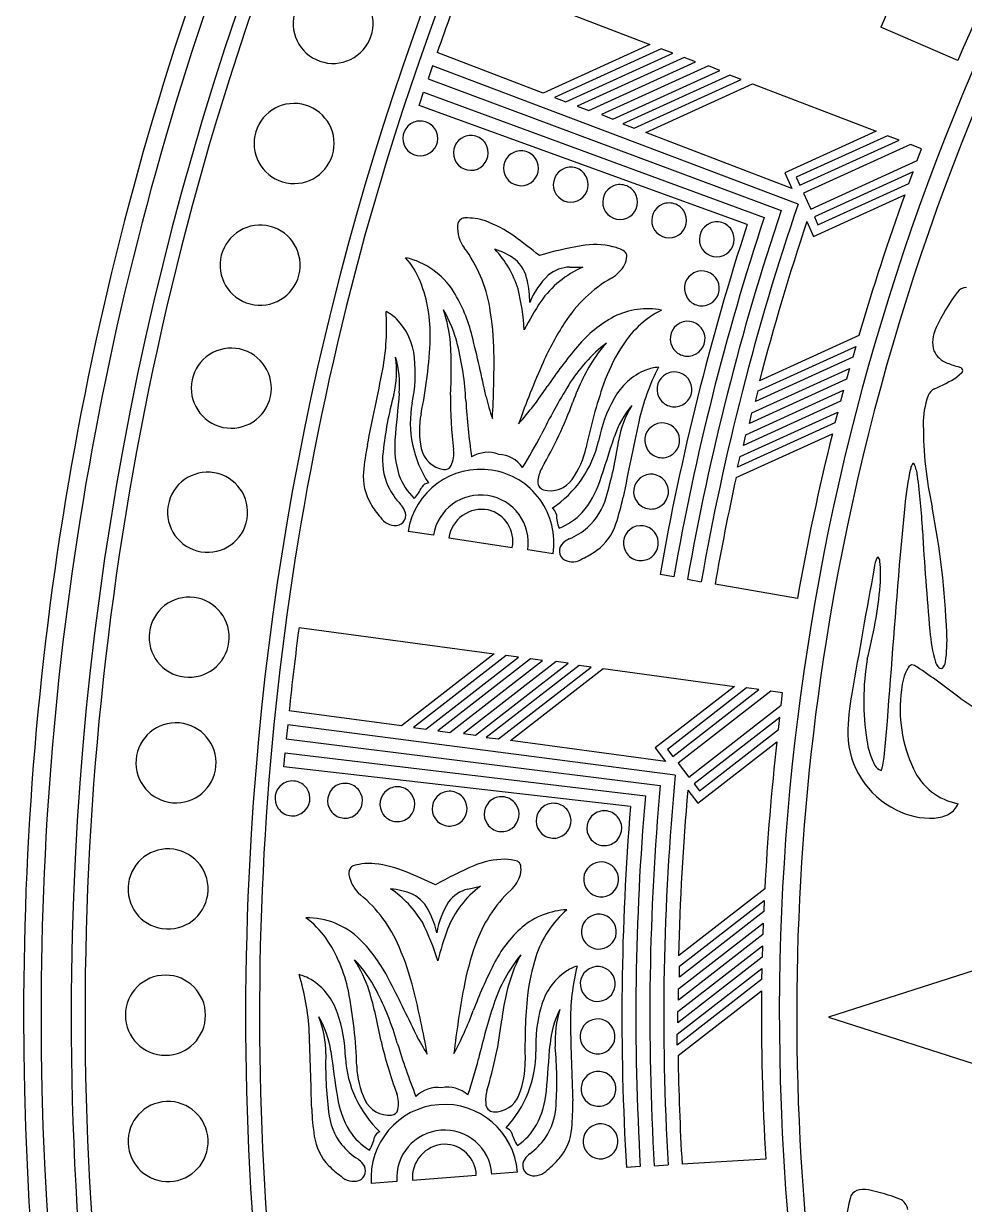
# Model space of a CAD drawing. Header units: metres. Extents: x 0.3 to 22.9, y 0.3 to 22.9.
# Drawn here: x 0.274 to 3.645, y 10.912 to 15.144 of the extents above; entities that cross this region are included whole.
import ezdxf

# ---------------------------------------------------------------- set-up
doc = ezdxf.new("R2010")
doc.units = ezdxf.units.M

msp = doc.modelspace()

# ---------------------------------------------------------------- linework, layer by layer
for p, q in [((1.859523, 15.322222), (2.518226, 15.069252)), ((3.621533, 15.011895), (3.345934, 15.130406)), ((2.518226, 15.069252), (2.135459, 14.894867)), ((2.135459, 14.894867), (1.756326, 15.04047)), ((2.559128, 15.053544), (2.176361, 14.879159)), ((2.217263, 14.86345), (2.600029, 15.037836)), ((2.600029, 15.037836), (2.559128, 15.053544)), ((1.739697, 14.992956), (1.723384, 14.945329)), ((3.049479, 14.497194), (1.739697, 14.992956)), ((2.640931, 15.022128), (2.258165, 14.847742)), ((2.299067, 14.832034), (2.681833, 15.00642)), ((2.728011, 14.991931), (2.345244, 14.817546)), ((2.681833, 15.00642), (2.640931, 15.022128)), ((2.768912, 14.976223), (2.728011, 14.991931)), ((1.723384, 14.945329), (2.988705, 14.473375)), ((2.386146, 14.801838), (2.768912, 14.976223)), ((2.804539, 14.959295), (2.421773, 14.78491)), ((2.462674, 14.769202), (2.845441, 14.943587)), ((2.845441, 14.943587), (2.804539, 14.959295)), ((1.691448, 14.849842), (1.7073, 14.897624)), ((1.7073, 14.897624), (2.927944, 14.449042)), ((2.503576, 14.753494), (2.886343, 14.927879)), ((2.886343, 14.927879), (3.329439, 14.757711)), ((2.176361, 14.879159), (2.217263, 14.86345)), ((2.867215, 14.424191), (1.691448, 14.849842)), ((2.258165, 14.847742), (2.299067, 14.832034)), ((2.345244, 14.817546), (2.386146, 14.801838)), ((2.421773, 14.78491), (2.462674, 14.769202)), ((3.027028, 14.552466), (2.503576, 14.753494)), ((3.329439, 14.757711), (3.001573, 14.608338)), ((3.37034, 14.742003), (3.04297, 14.592856)), ((3.055926, 14.564416), (3.411242, 14.726295)), ((3.411242, 14.726295), (3.37034, 14.742003)), ((3.452144, 14.710587), (3.068883, 14.535976)), ((3.491791, 14.695361), (3.452144, 14.710587)), ((3.476392, 14.652949), (3.491791, 14.695361)), ((3.094797, 14.479097), (3.476392, 14.652949)), ((3.001573, 14.608338), (3.027028, 14.552466)), ((3.461735, 14.611928), (3.107754, 14.450657)), ((3.446511, 14.57065), (3.461735, 14.611928)), ((3.04297, 14.592856), (3.055926, 14.564416)), ((3.120711, 14.422218), (3.446511, 14.57065)), ((3.068883, 14.535976), (3.094797, 14.479097)), ((3.105228, 14.380821), (3.431571, 14.529501)), ((3.080932, 14.434149), (3.105228, 14.380821)), ((3.107754, 14.450657), (3.120711, 14.422218)), ((2.231895, 14.270945), (2.278267, 14.270703)), ((3.267439, 14.026428), (2.911072, 13.86407)), ((2.906185, 13.827501), (3.255946, 13.986849)), ((3.255946, 13.986849), (3.245589, 13.947788)), ((3.245589, 13.947788), (2.897084, 13.789012)), ((2.883894, 13.74866), (3.233655, 13.908009)), ((3.233655, 13.908009), (3.223298, 13.868948)), ((3.63465, 13.890574), (3.618058, 13.876811)), ((3.223298, 13.868948), (2.874794, 13.710171)), ((2.862512, 13.670234), (3.212273, 13.829582)), ((2.897084, 13.789012), (2.906185, 13.827501)), ((3.212273, 13.829582), (3.201917, 13.790521)), ((3.201917, 13.790521), (2.853412, 13.631745)), ((3.181423, 13.712499), (2.832918, 13.553723)), ((2.842018, 13.592211), (3.191779, 13.75156)), ((2.874794, 13.710171), (2.883894, 13.74866)), ((3.191779, 13.75156), (3.181423, 13.712499)), ((2.827296, 13.516819), (3.172154, 13.673933)), ((2.853412, 13.631745), (2.862512, 13.670234)), ((2.832918, 13.553723), (2.842018, 13.592211)), ((3.431915, 13.415384), (3.414919, 13.23961)), ((1.743154, 13.30991), (1.652139, 13.324048)), ((1.798545, 13.301305), (2.02512, 13.266108)), ((2.171551, 13.243361), (2.080535, 13.2575)), ((3.336717, 13.231208), (3.333284, 13.230523)), ((2.604061, 13.160933), (2.554811, 13.169559)), ((2.653318, 13.152305), (2.70255, 13.143682)), ((3.047277, 13.0833), (2.751776, 13.135059)), ((1.261195, 12.978915), (1.960482, 12.884671)), ((1.960482, 12.884671), (1.628249, 12.626714)), ((2.003904, 12.878819), (1.671671, 12.620862)), ((1.715093, 12.61501), (2.047326, 12.872967)), ((2.090747, 12.867115), (1.758515, 12.609158)), ((2.047326, 12.872967), (2.003904, 12.878819)), ((2.134169, 12.861263), (2.090747, 12.867115)), ((1.801937, 12.603306), (2.134169, 12.861263)), ((2.182443, 12.857814), (1.85021, 12.599857)), ((1.893632, 12.594005), (2.225865, 12.851962)), ((2.264435, 12.843707), (1.932202, 12.58575)), ((1.975624, 12.579898), (2.307857, 12.837855)), ((2.019046, 12.574046), (2.351279, 12.832003)), ((2.225865, 12.851962), (2.182443, 12.857814)), ((2.307857, 12.837855), (2.264435, 12.843707)), ((2.351279, 12.832003), (2.821674, 12.768607)), ((2.821674, 12.768607), (2.537094, 12.547649)), ((2.865096, 12.762754), (2.580946, 12.54213)), ((2.600112, 12.517445), (2.908518, 12.756902)), ((2.95194, 12.75105), (2.619278, 12.49276)), ((2.908518, 12.756902), (2.865096, 12.762754)), ((2.99403, 12.745378), (2.95194, 12.75105)), ((2.988827, 12.700558), (2.99403, 12.745378)), ((2.657611, 12.44339), (2.988827, 12.700558)), ((1.628249, 12.626714), (1.225756, 12.680959)), ((2.984024, 12.657263), (2.676777, 12.418705)), ((2.978731, 12.613586), (2.984024, 12.657263)), ((1.220533, 12.63089), (1.215643, 12.580785)), ((2.60934, 12.450548), (1.220533, 12.63089)), ((1.671671, 12.620862), (1.715093, 12.61501)), ((2.695943, 12.39402), (2.978731, 12.613586)), ((3.368433, 12.643443), (3.356217, 12.514545)), ((1.215643, 12.580785), (2.555698, 12.413356)), ((1.758515, 12.609158), (1.801937, 12.603306)), ((1.85021, 12.599857), (1.893632, 12.594005)), ((1.932202, 12.58575), (1.975624, 12.579898)), ((2.574748, 12.499153), (2.019046, 12.574046)), ((2.690424, 12.350169), (2.973683, 12.570101)), ((1.206589, 12.480507), (1.210995, 12.530657)), ((1.210995, 12.530657), (2.502186, 12.375667)), ((2.537094, 12.547649), (2.574748, 12.499153)), ((2.580946, 12.54213), (2.600112, 12.517445)), ((2.619278, 12.49276), (2.657611, 12.44339)), ((3.356217, 12.514545), (3.351023, 12.478843)), ((2.448825, 12.337481), (1.206589, 12.480507)), ((2.676777, 12.418705), (2.695943, 12.39402)), ((2.654485, 12.396457), (2.690424, 12.350169)), ((5.578527, 12.359393), (3.158601, 11.582759)), ((1.865971, 12.04185), (1.91115, 12.052309)), ((2.929991, 12.042737), (2.620673, 11.802572)), ((2.624351, 11.765861), (2.927936, 12.001575)), ((2.927936, 12.001575), (2.926866, 11.961178)), ((2.926866, 11.961178), (2.624372, 11.726311)), ((2.620843, 11.684005), (2.924428, 11.919719)), ((2.924428, 11.919719), (2.923358, 11.879322)), ((2.923358, 11.879322), (2.620864, 11.644455)), ((2.618124, 11.602761), (2.921709, 11.838475)), ((2.921709, 11.838475), (2.920639, 11.798078)), ((2.920639, 11.798078), (2.618145, 11.563211)), ((2.624372, 11.726311), (2.624351, 11.765861)), ((2.616175, 11.522116), (2.91976, 11.75783)), ((2.91976, 11.75783), (2.918691, 11.717433)), ((2.918691, 11.717433), (2.616196, 11.482566)), ((2.620864, 11.644455), (2.620843, 11.684005)), ((2.619237, 11.44536), (2.918566, 11.677769)), ((2.618145, 11.563211), (2.618124, 11.602761)), ((3.158601, 11.582759), (5.578527, 10.806125)), ((2.616196, 11.482566), (2.616175, 11.522116)), ((2.484092, 11.047586), (2.43418, 11.044622)), ((2.534011, 11.05055), (2.583905, 11.053513)), ((2.933264, 11.074259), (2.633792, 11.056475)), ((1.667917, 10.99841), (1.896502, 11.016413)), ((2.044231, 11.028049), (1.952408, 11.020817)), ((1.612035, 10.994008), (1.520212, 10.986776))]:
    msp.add_line(p, q)
for centre, radius, start, end in [((11.584976, 11.584672), 11.094445, 132.257006, 162.86372), ((11.560112, 11.601175), 11.114976, 134.901471, 179.266651), ((11.582652, 11.586927), 10.466234, 131.99607, 164.490897), ((11.553282, 11.603312), 10.482922, 138.409899, 177.758611), ((11.567242, 11.597508), 8.522498, 134.886964, 170.998001), ((11.566704, 11.596673), 8.584593, 145.323381, -177.80653), ((11.568598, 11.601993), 11.294205, 159.284813, -179.938891), ((11.568598, 11.601993), 11.231705, 159.217727, -179.938563), ((11.619056, 11.570141), 8.706667, 152.741765, 156.715249), ((11.620494, 11.569301), 9.008319, 154.239149, 156.714507), ((11.65183, 11.575834), 10.484498, 159.063907, 160.703714), ((1.383349, 15.144611), 0.14351, -19.2, 70.8), ((1.383349, 15.144611), 0.14351, 160.8, -109.2), ((1.383349, 15.144611), 0.14351, -109.2, -19.2), ((11.647126, 11.588533), 11.15272, 162.976748, -172.287268), ((1.2435, 14.714036), 0.14351, 73.2, 163.2), ((1.2435, 14.714036), 0.14351, -16.8, 73.2), ((1.695699, 14.732132), 0.062504, 112.186321, -157.813679), ((1.695699, 14.732132), 0.062504, 22.186321, 112.186321), ((1.2435, 14.714036), 0.14351, 163.2, -106.8), ((1.695699, 14.732132), 0.062504, -67.813679, 22.186321), ((1.876792, 14.680507), 0.062504, 112.186321, -157.813679), ((1.876792, 14.680507), 0.062504, 22.186321, 112.186321), ((1.695699, 14.732132), 0.062504, -157.813679, -67.813679), ((1.876792, 14.680507), 0.062504, -67.813679, 22.186321), ((2.056506, 14.625321), 0.062504, 22.186321, 112.186321), ((1.2435, 14.714036), 0.14351, -106.8, -16.8), ((1.876792, 14.680507), 0.062504, -157.813679, -67.813679), ((2.056506, 14.625321), 0.062504, 112.186321, -157.813679), ((2.056506, 14.625321), 0.062504, -67.813679, 22.186321), ((2.056506, 14.625321), 0.062504, -157.813679, -67.813679), ((2.234846, 14.56659), 0.062504, 112.186321, -157.813679), ((2.234846, 14.56659), 0.062504, 22.186321, 112.186321), ((2.234846, 14.56659), 0.062504, -67.813679, 22.186321), ((2.411816, 14.504324), 0.062504, 112.186321, -157.813679), ((2.411816, 14.504324), 0.062504, 22.186321, 112.186321), ((2.234846, 14.56659), 0.062504, -157.813679, -67.813679), ((2.411816, 14.504324), 0.062504, -67.813679, 22.186321), ((11.622949, 11.578675), 8.706667, 160.189174, 163.672009), ((2.411816, 14.504324), 0.062504, -157.813679, -67.813679), ((2.58742, 14.438531), 0.062504, 112.186321, -157.813679), ((2.58742, 14.438531), 0.062504, 22.186321, 112.186321), ((11.635573, 11.57504), 9.119686, 161.469417, 170.040519), ((11.626925, 11.577429), 9.060773, 161.201413, 170.045805), ((1.85878, 14.418891), 0.029558, 125.118857, 177.019718), ((1.855972, 14.419979), 0.027103, 91.882048, 121.5846), ((1.864233, 14.24791), 0.199368, 71.016317, 92.630767), ((1.792153, 14.056932), 0.403451, 53.568464, 70.159335), ((11.641169, 11.573409), 9.175486, 161.735511, 170.036665), ((2.58742, 14.438531), 0.062504, -67.813679, 22.186321), ((2.75819, 14.370645), 0.062504, 22.186321, 112.186321), ((11.612144, 11.581848), 8.995399, 161.513301, 165.302841), ((1.121803, 14.277982), 0.14351, 75.6, 165.6), ((1.121803, 14.277982), 0.14351, -14.4, 75.6), ((1.947725, 14.41202), 0.118761, 175.940501, -142.711371), ((2.58742, 14.438531), 0.062504, -157.813679, -67.813679), ((11.630665, 11.575877), 9.214713, 161.994698, 170.040636), ((2.75819, 14.370645), 0.062504, 112.186321, -157.813679), ((2.75819, 14.370645), 0.062504, -67.813679, 22.186321), ((11.654655, 11.588798), 10.535135, 164.60541, -172.373391), ((0.727573, 12.570164), 2.232026, 51.318252, 54.246384), ((2.486233, 13.084223), 1.281027, 99.623305, 106.491895), ((2.321726, 14.070723), 0.280922, 76.728802, 100.178317), ((2.75819, 14.370645), 0.062504, -157.813679, -67.813679), ((1.121803, 14.277982), 0.14351, 165.6, -104.4), ((1.396213, 14.093438), 0.325169, 22.499953, 40.551055), ((1.584221, 14.039087), 0.272237, 32.072887, 77.469434), ((1.468403, 14.049478), 0.482228, 9.144726, 37.056752), ((1.691037, 14.081571), 0.371912, 17.398706, 43.015158), ((1.88174, 14.083336), 0.264721, 54.513447, 72.130493), ((2.360991, 14.224342), 0.122428, 57.019146, 78.110039), ((2.351921, 14.316355), 0.084447, -48.790736, -4.128424), ((2.41229, 14.308705), 0.02391, 3.766061, 50.073248), ((1.944729, 14.196176), 0.137014, 10.547654, 48.558315), ((2.42237, 13.939953), 0.360779, 113.542008, 144.80377), ((2.232386, 14.151066), 0.11988, 90.234628, 130.520385), ((1.121803, 14.277982), 0.14351, -104.4, -14.4), ((1.719832, 14.141582), 0.368317, 0.442879, 12.493007), ((2.34417, 14.042053), 0.275741, 133.461314, 158.205469), ((2.620631, 13.813461), 0.482228, 119.791154, 147.70318), ((2.324405, 14.331204), 0.114268, -60.288125, -43.308099), ((2.704724, 14.194826), 0.062504, 116.950933, -153.049067), ((2.704724, 14.194826), 0.062504, 26.950933, 116.950933), ((2.704724, 14.194826), 0.062504, -63.049067, 26.950933), ((1.215726, 14.03129), 0.515833, -1.847105, 21.205612), ((1.332386, 13.888869), 0.565437, 13.815288, 31.421016), ((1.28712, 14.00346), 0.782074, 3.134815, 14.008989), ((4.156365, 13.774742), 0.672576, 142.899847, 155.675157), ((3.652078, 14.160229), 0.037977, 88.475649, 147.834559), ((3.385913, 13.342904), 1.49382, 147.392391, 151.912286), ((2.704724, 14.194826), 0.062504, -153.049067, -63.049067), ((0.739263, 14.055458), 0.835714, -10.375142, 3.911823), ((1.484385, 13.950373), 0.184753, 46.861694, 61.327992), ((1.299174, 13.954414), 0.506589, 4.974654, 18.85924), ((1.342487, 13.868051), 0.502715, 14.388288, 29.836485), ((0.996268, 13.955186), 0.963517, 0.609604, 10.218582), ((2.596951, 13.707373), 0.438112, 118.107494, 140.389717), ((2.509842, 13.853417), 0.268372, 79.177364, 116.392936), ((2.729083, 13.79072), 0.367394, 117.360248, 149.326771), ((1.450495, 13.926795), 0.225296, 4.953747, 44.671918), ((3.017669, 13.541132), 0.963517, 146.629324, 156.238302), ((2.653744, 14.014364), 0.062504, 116.950933, -153.049067), ((2.653744, 14.014364), 0.062504, 26.950933, 116.950933), ((3.641574, 14.002092), 0.109947, 153.13139, -163.441678), ((0.113407, 14.076121), 1.61905, -11.77824, -2.175417), ((-3.742036, 12.622668), 5.795446, 11.786609, 13.991625), ((2.653744, 14.014364), 0.062504, -63.049067, 26.950933), ((1.018474, 13.837214), 0.14351, 78, 168), ((1.018474, 13.837214), 0.14351, -12, 78), ((0.293102, 13.906684), 1.51353, -3.587609, 3.471921), ((0.7917, 13.737574), 1.0687, 2.946806, 13.826329), ((-1.463583, 13.927922), 3.42352, -3.333131, 0.62786), ((3.438506, 12.9817), 1.54927, 139.557068, 146.229139), ((2.704749, 13.555325), 0.560025, 127.677427, 148.421405), ((2.693359, 13.695825), 0.448498, 137.545101, 145.333218), ((2.995686, 13.6195), 0.684137, 148.383773, 160.132611), ((2.653744, 14.014364), 0.062504, -153.049067, -63.049067), ((3.61179, 14.005583), 0.083238, -155.268345, -109.575323), ((1.251108, 13.898471), 0.359482, -13.644042, 7.972312), ((1.272677, 13.848428), 0.34904, -4.786476, 16.631545), ((1.182849, 13.891978), 0.495084, -12.538681, 6.293429), ((5.268696, 12.548916), 3.42352, 156.220046, 160.181036), ((2.898745, 13.561704), 0.693742, 145.871189, 161.047039), ((3.724013, 14.281169), 0.380731, -111.592694, -104.724973), ((-19.69845, 18.09997), 21.669695, -11.893965, -11.162316), ((2.588861, 13.693618), 0.225296, 112.175987, 151.894158), ((3.293401, 13.532282), 0.835714, 152.936082, 167.223048), ((2.56697, 13.728622), 0.184753, 95.519914, 109.986211), ((2.606393, 13.832834), 0.062504, 116.950933, -153.049067), ((2.606393, 13.832834), 0.062504, 26.950933, 116.950933), ((3.622794, 13.894522), 0.018948, 32.141299, 76.433958), ((3.626896, 13.900528), 0.012618, -52.086038, 18.83767), ((1.018474, 13.837214), 0.14351, 168, -102), ((1.197041, 14.471684), 1.142251, -41.845625, -33.399959), ((4.194297, 12.642632), 2.306954, 148.483112, 153.544358), ((4.243958, 13.209577), 1.997798, 161.242369, 168.012878), ((2.606393, 13.832834), 0.062504, -63.049067, 26.950933), ((3.324577, 14.344339), 0.552009, -67.23487, -57.882294), ((1.018474, 13.837214), 0.14351, -102, -12), ((2.935423, 13.458406), 1.381441, 165.09774, 173.727977), ((10.290899, 12.932748), 8.715607, 174.161748, 175.262479), ((3.380474, 13.806715), 1.576817, 179.808858, -173.093028), ((2.680341, 13.985627), 0.770249, -166.551364, -160.528516), ((2.821263, 13.556374), 0.495084, 150.554476, 169.386586), ((2.606393, 13.832834), 0.062504, -153.049067, -63.049067), ((3.772257, 13.71369), 0.27419, 159.33519, -178.21693), ((3.559009, 13.793932), 0.046345, 116.708856, 159.117901), ((2.057264, 13.714959), 0.397272, 169.91923, -146.812326), ((4.099166, 13.920745), 2.243846, -176.723922, -171.538735), ((0.825394, 14.311993), 1.511325, -30.180587, -20.325671), ((2.721546, 13.551649), 0.34904, 140.21636, 161.634381), ((2.761054, 13.589181), 0.359482, 148.875593, 170.491948), ((2.00286, 13.685226), 0.310426, 168.778942, -168.109096), ((23.675344, 9.215504), 21.669695, 168.010221, 168.741871), ((2.562678, 13.650232), 0.062504, 26.950933, 116.950933), ((0.80381, 14.349882), 1.489176, -32.340293, -27.147709), ((2.562678, 13.650232), 0.062504, 116.950933, -153.049067), ((2.562678, 13.650232), 0.062504, -63.049067, 26.950933), ((11.622949, 11.578675), 8.706667, 166.075099, 170.048582), ((4.884385, 13.704213), 1.386185, 179.960926, -167.789985), ((2.362314, 13.465035), 0.872779, 168.849355, 175.31758), ((1.931041, 13.625626), 0.327085, 175.273169, -162.340829), ((1.947671, 13.737407), 0.397272, -56.339769, -13.071324), ((-5.930409, 16.255437), 8.715607, -18.414574, -17.313843), ((1.039365, 13.846785), 1.381441, -16.880072, -8.249834), ((1.789035, 13.579088), 0.228792, 172.405081, -155.600967), ((1.791902, 13.640097), 0.094699, -168.528338, -97.580839), ((1.719208, 13.602978), 0.096926, -26.376639, 8.371907), ((1.937564, 13.498862), 0.108425, 68.885521, 122.227158), ((1.972767, 13.491651), 0.108425, 34.620747, 87.962385), ((1.986003, 13.688679), 0.310426, -35.042999, -11.931037), ((2.562678, 13.650232), 0.062504, -153.049067, -63.049067), ((1.911845, 13.283705), 0.262821, 81.170088, 171.170088), ((1.783463, 13.571092), 0.025194, -99.258979, -26.330544), ((1.911845, 13.283705), 0.262821, -8.829912, 81.170088), ((2.22879, 13.496346), 0.111883, 150.04644, 174.180352), ((4.318218, 13.346859), 0.888948, 166.758581, 175.578894), ((3.4821, 13.546438), 0.029474, 135.700199, 172.125343), ((3.462163, 13.564111), 0.003134, 26.794344, 111.674979), ((3.362242, 13.513022), 0.115358, 4.969803, 27.072921), ((0.933692, 13.392506), 0.14351, 80.4, 170.4), ((0.933692, 13.392506), 0.14351, -9.6, 80.4), ((1.678929, 13.518508), 0.187326, 174.555285, -149.076211), ((1.824015, 13.599059), 0.21716, -160.453583, -133.752232), ((2.145822, 13.500763), 0.029173, 166.262085, -108.001043), ((2.162228, 13.564242), 0.094699, -105.571255, -34.623756), ((2.028605, 13.605642), 0.327085, -40.811265, -18.425264), ((2.52261, 13.466555), 0.062504, 116.950933, -153.049067), ((2.52261, 13.466555), 0.062504, 26.950933, 116.950933), ((11.624541, 11.578189), 9.008319, 167.572482, 170.04784), ((1.437725, 13.234742), 2.059714, 2.610253, 8.0454), ((1.820517, 13.604047), 0.267949, -153.521045, -136.875355), ((1.578095, 13.536523), 0.134405, -44.572579, -23.59943), ((1.728364, 13.46569), 0.032009, 96.40369, 147.865783), ((2.52261, 13.466555), 0.062504, -63.049067, 26.950933), ((0.933692, 13.392506), 0.14351, 170.4, -99.6), ((1.812453, 13.600886), 0.34421, -148.734944, -138.9052), ((1.567359, 13.366754), 0.079034, 23.974851, 43.224083), ((1.911845, 13.283705), 0.170714, 81.170088, 171.170088), ((1.911845, 13.283705), 0.170714, -8.829912, 81.170088), ((2.140877, 13.507019), 0.228792, -47.551128, -15.557175), ((1.568924, 13.627549), 0.872779, -18.469675, -12.001449), ((2.52261, 13.466555), 0.062504, -153.049067, -63.049067), ((1.60632, 13.407148), 0.062409, -148.602839, -85.770351), ((1.606547, 13.381819), 0.037169, -83.238932, 27.303765), ((1.916683, 13.283465), 0.119478, 79.421583, 171.412603), ((1.912268, 13.288848), 0.11512, -11.392432, 76.768635), ((2.152076, 13.378899), 0.032009, 8.982123, 60.444215), ((2.318093, 13.384946), 0.134405, -179.552665, -158.579516), ((2.116566, 13.539134), 0.21716, -69.399863, -42.698511), ((0.572389, 12.83774), 3.012227, 2.331628, 10.971741), ((0.933692, 13.392506), 0.14351, -99.6, -9.6), ((2.121743, 13.542345), 0.267949, -66.276739, -49.63105), ((2.218297, 13.408027), 0.187326, -54.075883, -17.707379), ((2.486206, 13.281799), 0.062504, 116.950933, -153.049067), ((2.486206, 13.281799), 0.062504, 26.950933, 116.950933), ((2.261216, 13.224628), 0.079034, 113.623823, 132.873054), ((2.486206, 13.281799), 0.062504, -63.049067, 26.950933), ((12.831722, 13.829384), 9.349843, -176.929395, -174.711389), ((2.231107, 13.253887), 0.037169, 129.544141, -119.913162), ((2.127915, 13.536269), 0.34421, -64.246895, -54.41715), ((2.486206, 13.281799), 0.062504, -153.049067, -63.049067), ((2.241275, 13.277087), 0.062409, -117.381743, -54.549255), ((3.407673, 13.188257), 0.085558, 150.395501, 177.040856), ((3.317101, 13.215413), 0.025185, 2.198011, 38.842246), ((2.930062, 13.166111), 0.415259, -5.009499, 6.952711), ((76.332929, 7.253978), 73.16327, 175.307274, 175.775564), ((41.547406, 6.155613), 38.867523, 169.568932, 170.243423), ((1.735966, 13.276995), 1.614489, -14.733132, -5.229187), ((0.867608, 12.944638), 0.14351, 82.8, 172.8), ((0.867608, 12.944638), 0.14351, -7.2, 82.8), ((0.867608, 12.944638), 0.14351, 172.8, -97.2), ((11.653526, 11.591773), 10.484498, 172.39724, 174.037047), ((4.079142, 13.00964), 0.559046, -175.685666, -164.0026), ((3.100117, 12.929903), 0.482962, -8.814598, 3.606976), ((0.867608, 12.944638), 0.14351, -97.2, -7.2), ((11.625682, 11.591013), 8.581234, 171.016222, -160.638963), ((4.180683, 12.716734), 0.895902, 170.383124, -170.954343), ((3.618244, 12.739149), 0.199471, 151.995629, 175.182615), ((3.461499, 12.825133), 0.020836, 104.41499, 158.385591), ((3.452093, 12.806077), 0.039462, 54.526733, 83.862324), ((1.782172, 10.313017), 3.04011, 52.550721, 56.163207), ((3.585561, 12.868955), 0.045814, -163.013442, -140.364473), ((3.561742, 12.846238), 0.013182, -150.414584, -66.142514), ((3.542382, 12.859198), 0.035149, -45.373184, -5.391968), ((4.039205, 12.59134), 0.811317, 169.283314, 179.691608), ((3.920744, 12.688029), 0.50584, 172.289061, -154.85505), ((3.988957, 13.202131), 0.595409, -126.987152, -113.710987), ((0.820336, 12.494396), 0.14351, 85.2, 175.2), ((0.820336, 12.494396), 0.14351, -4.8, 85.2), ((11.624768, 11.587876), 8.706667, 173.522507, 177.005343), ((3.534204, 12.602322), 0.306375, -178.762756, -115.784322), ((3.5414, 12.604498), 0.247139, -173.350053, -151.128454), ((0.820336, 12.494396), 0.14351, 175.2, -94.8), ((3.360485, 12.505302), 0.040818, -150.443864, -109.993957), ((0.820336, 12.494396), 0.14351, -94.8, -4.8), ((11.628925, 11.587581), 9.060773, 174.534746, -176.620862), ((3.335209, 12.478018), 0.015836, -44.371251, 2.984792), ((3.66369, 12.564962), 0.220865, -155.420585, -100.533877), ((1.237871, 12.36695), 0.062504, 125.519655, -144.480345), ((1.237871, 12.36695), 0.062504, 35.519655, 125.519655), ((1.237871, 12.36695), 0.062504, -54.480345, 35.519655), ((1.425989, 12.35848), 0.062504, 125.519655, -144.480345), ((1.425989, 12.35848), 0.062504, 35.519655, 125.519655), ((1.613585, 12.346226), 0.062504, 35.519655, 125.519655), ((11.637891, 11.587251), 9.119686, 174.80275, -176.626148), ((1.425989, 12.35848), 0.062504, -54.480345, 35.519655), ((1.613585, 12.346226), 0.062504, 125.519655, -144.480345), ((1.613585, 12.346226), 0.062504, -54.480345, 35.519655), ((1.800662, 12.330206), 0.062504, 125.519655, -144.480345), ((1.800662, 12.330206), 0.062504, 35.519655, 125.519655), ((1.800662, 12.330206), 0.062504, -54.480345, 35.519655), ((1.987222, 12.310431), 0.062504, 125.519655, -144.480345), ((1.987222, 12.310431), 0.062504, 35.519655, 125.519655), ((11.643712, 11.586954), 9.175486, 175.068845, -176.630002), ((11.613523, 11.588472), 8.995399, 174.846635, 178.636175), ((1.237871, 12.36695), 0.062504, -144.480345, -54.480345), ((1.425989, 12.35848), 0.062504, -144.480345, -54.480345), ((1.987222, 12.310431), 0.062504, -54.480345, 35.519655), ((2.173265, 12.286908), 0.062504, 125.519655, -144.480345), ((2.173265, 12.286908), 0.062504, 35.519655, 125.519655), ((2.173265, 12.286908), 0.062504, -54.480345, 35.519655), ((2.355088, 12.260235), 0.062504, 35.519655, 125.519655), ((11.632921, 11.586934), 9.214713, 175.328032, -176.626031), ((3.524264, 12.561538), 0.265474, -117.681921, -87.10755), ((3.554175, 12.377519), 0.075246, -60.841081, -23.246721), ((1.613585, 12.346226), 0.062504, -144.480345, -54.480345), ((1.800662, 12.330206), 0.062504, -144.480345, -54.480345), ((1.987222, 12.310431), 0.062504, -144.480345, -54.480345), ((2.355088, 12.260235), 0.062504, 125.519655, -144.480345), ((2.355088, 12.260235), 0.062504, -54.480345, 35.519655), ((3.530674, 12.419997), 0.123792, -86.764778, -60.921659), ((2.173265, 12.286908), 0.062504, -144.480345, -54.480345), ((2.355088, 12.260235), 0.062504, -144.480345, -54.480345), ((0.79196, 12.042568), 0.14351, 87.6, 177.6), ((0.79196, 12.042568), 0.14351, -2.4, 87.6), ((1.999556, 11.867742), 0.280922, 90.062135, 113.511651), ((2.002335, 12.026275), 0.122428, 70.35248, 91.443373), ((1.468795, 12.099762), 0.029558, 138.45219, -169.646949), ((1.465812, 12.100173), 0.027103, 105.215382, 134.917933), ((1.513532, 11.934647), 0.199368, 84.34965, 105.964101), ((1.487438, 11.732195), 0.403451, 66.901797, 83.492668), ((0.794425, 10.039993), 2.232026, 64.651585, 67.579717), ((2.387131, 10.945771), 1.281027, 112.956638, 119.825228), ((1.972289, 12.113716), 0.084447, -35.457403, 9.204909), ((2.032795, 12.120194), 0.02391, 17.099395, 63.406581), ((2.343609, 12.076825), 0.062504, 130.284267, -139.715733), ((2.343609, 12.076825), 0.062504, 40.284267, 130.284267), ((2.343609, 12.076825), 0.062504, -49.715733, 40.284267), ((1.556927, 12.113588), 0.118761, -170.726165, -129.378037), ((1.942091, 12.121819), 0.114268, -46.954792, -29.974766), ((0.79196, 12.042568), 0.14351, 177.6, -92.4), ((0.79196, 12.042568), 0.14351, -92.4, -2.4), ((1.174133, 11.650279), 0.482228, 22.478059, 50.390085), ((1.383365, 11.732851), 0.371912, 30.73204, 56.348492), ((1.56852, 11.778547), 0.264721, 67.84678, 85.463827), ((1.603789, 11.902872), 0.137014, 23.880987, 61.891648), ((2.127644, 11.763706), 0.360779, 126.875342, 158.137103), ((1.894095, 11.925316), 0.11988, 103.567962, 143.853719), ((2.349732, 11.686346), 0.482228, 133.124487, 161.036513), ((2.343609, 12.076825), 0.062504, -139.715733, -49.715733), ((11.591245, 11.583919), 10.521629, 177.661176, -158.140796), ((2.028006, 11.84502), 0.275741, 146.794647, 171.538803), ((1.289225, 11.666878), 0.272237, 45.406221, 90.802767), ((1.093751, 11.676406), 0.325169, 35.833287, 53.884388), ((1.397544, 11.797885), 0.368317, 13.776213, 25.82634), ((2.232715, 11.699676), 0.268372, 92.510697, 129.726269), ((2.460505, 11.689229), 0.367394, 130.693581, 162.660105), ((2.335621, 11.889471), 0.062504, 130.284267, -139.715733), ((2.335621, 11.889471), 0.062504, 40.284267, 130.284267), ((1.008349, 11.563695), 0.782074, 16.468148, 27.342323), ((3.202904, 11.40496), 1.49382, 160.725725, 165.245619), ((2.351155, 11.577657), 0.438112, 131.440827, 153.72305), ((2.335621, 11.889471), 0.062504, -49.715733, 40.284267), ((0.932461, 11.57431), 0.515833, 11.486229, 34.538946), ((1.078821, 11.462632), 0.565437, 27.148621, 44.75435), ((2.335621, 11.889471), 0.062504, -139.715733, -49.715733), ((0.73647, 11.449647), 0.963517, 13.942937, 23.551915), ((2.798872, 11.512922), 0.963517, 159.962657, 169.571635), ((2.491112, 11.454567), 0.560025, 141.010761, 161.754738), ((2.447628, 11.588653), 0.448498, 150.878434, 158.666552), ((1.093451, 11.444705), 0.502715, 27.721622, 43.169818), ((1.031389, 11.51875), 0.506589, 18.307987, 32.192573), ((3.337378, 11.06562), 1.54927, 152.890402, 159.562473), ((2.759408, 11.584108), 0.684137, 161.717106, 173.465944), ((2.317083, 11.591419), 0.184753, 108.853247, 123.319545), ((3.069212, 11.567898), 0.835714, 166.269416, -179.443619), ((2.33141, 11.701913), 0.062504, 40.284267, 130.284267), ((11.562244, 11.578109), 11.117427, 179.147925, -155.708603), ((0.782529, 11.589949), 0.14351, 90, 180), ((0.782529, 11.589949), 0.14351, 0, 90), ((1.21254, 11.557531), 0.184753, 60.195028, 74.661325), ((0.463268, 11.487947), 0.835714, 2.958191, 17.245157), ((2.678409, 11.505513), 0.693742, 159.204522, 174.380372), ((2.346456, 11.562407), 0.225296, 125.509321, 165.227492), ((2.33141, 11.701913), 0.062504, 130.284267, -139.715733), ((2.33141, 11.701913), 0.062504, -49.715733, 40.284267), ((1.185, 11.526773), 0.225296, 18.287081, 58.005252), ((-3.566813, 9.060319), 5.795446, 25.119943, 27.324958), ((-1.650788, 10.855837), 3.42352, 10.000203, 13.961193), ((5.218042, 11.066573), 3.42352, 169.553379, 173.51437), ((-0.150483, 11.363721), 1.61905, 1.555094, 11.157917), ((0.063444, 11.240291), 1.51353, 9.745724, 16.805254), ((0.587601, 11.190725), 1.0687, 16.280139, 27.159662), ((4.068567, 11.473105), 1.997798, 174.575702, -178.653788), ((2.33141, 11.701913), 0.062504, -139.715733, -49.715733), ((11.624768, 11.587876), 8.706667, 179.408432, -176.618085), ((0.932598, 11.431172), 0.495084, 0.794652, 19.626763), ((0.812719, 11.998524), 1.142251, -28.512291, -20.066626), ((4.150991, 10.90999), 2.306954, 161.816445, 166.877691), ((2.604245, 11.482458), 0.495084, 163.88781, -177.28008), ((2.508305, 11.454864), 0.34904, 153.549694, 174.967715), ((2.538093, 11.500496), 0.359482, 162.208926, -176.174719), ((11.560009, 11.578978), 11.285615, 179.944314, -136.940721), ((11.559432, 11.578786), 11.222538, 179.943004, -137.005692), ((0.782529, 11.589949), 0.14351, 180, -90), ((0.782529, 11.589949), 0.14351, -90, 0), ((0.99752, 11.453231), 0.359482, -0.310709, 21.305646), ((1.030049, 11.409511), 0.34904, 8.546858, 29.964879), ((0.487916, 11.75743), 1.511325, -16.847253, -6.992338), ((23.897275, 12.067878), 21.669695, -178.656445, -177.924796), ((2.330984, 11.514152), 0.062504, 130.284267, -139.715733), ((2.330984, 11.514152), 0.062504, 40.284267, 130.284267), ((2.330984, 11.514152), 0.062504, -49.715733, 40.284267), ((-20.356272, 10.710177), 21.669695, 1.439368, 2.171017), ((2.368129, 11.867642), 0.770249, -153.218031, -147.195182), ((3.090649, 11.855014), 1.576817, -166.857809, -159.759695), ((3.763672, 12.131712), 2.243846, -163.390589, -158.205401), ((-6.533972, 12.090493), 8.715607, -5.08124, -3.980509), ((0.803404, 11.354107), 1.381441, -3.546738, 5.083499), ((2.330984, 11.514152), 0.062504, -139.715733, -49.715733), ((2.73792, 11.413458), 1.381441, 178.431073, -172.93869), ((10.016354, 12.598258), 8.715607, -172.504918, -171.404187), ((1.824267, 11.460578), 0.397272, -176.747437, -133.478992), ((0.458176, 11.78932), 1.489176, -19.006959, -13.814376), ((1.712451, 11.457147), 0.397272, -43.006435, 0.262009), ((1.760987, 11.418573), 0.310426, -21.709665, 1.402296), ((11.62643, 11.587771), 9.008319, -179.094184, -176.618826), ((1.778186, 11.4191), 0.310426, -177.887724, -154.775763), ((2.334356, 11.326186), 0.062504, 40.284267, 130.284267), ((2.334356, 11.326186), 0.062504, 130.284267, -139.715733), ((2.334356, 11.326186), 0.062504, -49.715733, 40.284267), ((1.521147, 11.273655), 0.096926, -13.043305, 21.705241), ((1.757629, 11.222701), 0.108425, 82.218854, 135.560492), ((1.793546, 11.223803), 0.108425, 47.954081, 101.295718), ((2.041585, 11.287415), 0.111883, 163.379773, -172.486315), ((1.961159, 11.33813), 0.094699, -92.237922, -21.290423), ((1.82159, 11.347598), 0.327085, -27.477932, -5.09193), ((0.79206, 11.137332), 0.14351, 92.4, -177.6), ((0.79206, 11.137332), 0.14351, 2.4, 92.4), ((1.722048, 11.344544), 0.327085, -171.393497, -149.007496), ((1.583322, 11.326538), 0.094699, -155.195005, -84.247506), ((1.782221, 11.007413), 0.262821, 94.503421, -175.496579), ((1.782221, 11.007413), 0.262821, 4.503421, 94.503421), ((1.959835, 11.272579), 0.029173, 179.595418, -94.66771), ((1.95358, 11.277525), 0.228792, -34.217794, -2.223842), ((1.369249, 11.262906), 0.872779, -5.136341, 1.331884), ((2.334356, 11.326186), 0.062504, -139.715733, -49.715733), ((11.565589, 11.580545), 8.582877, -177.913833, -135.400744), ((2.178731, 11.287741), 0.872779, -177.817312, -171.349086), ((1.594602, 11.266512), 0.228792, -174.261586, -142.267633), ((1.591024, 11.257446), 0.025194, -85.925646, -12.997211), ((1.624033, 11.294011), 0.21716, -147.12025, -120.418899), ((1.561718, 11.142179), 0.032009, 109.737024, 161.199116), ((1.782221, 11.007413), 0.170714, 94.503421, -175.496579), ((1.782221, 11.007413), 0.170714, 4.503421, 94.503421), ((1.994024, 11.155442), 0.032009, 22.315456, 73.777549), ((1.922518, 11.303169), 0.21716, -56.066529, -29.365178), ((2.051743, 11.199056), 0.187326, -40.74255, -4.374046), ((2.34154, 11.138015), 0.062504, 130.284267, -139.715733), ((2.34154, 11.138015), 0.062504, 40.284267, 130.284267), ((2.34154, 11.138015), 0.062504, -49.715733, 40.284267), ((0.79206, 11.137332), 0.14351, -177.6, -87.6), ((0.79206, 11.137332), 0.14351, -87.6, 2.4), ((1.501434, 11.182173), 0.187326, -172.111382, -135.742878), ((1.399164, 11.176448), 0.134405, -31.239245, -10.266097), ((2.154172, 11.199612), 0.134405, -166.219331, -145.246182), ((1.926816, 11.307487), 0.267949, -52.943406, -36.297716), ((1.619479, 11.298058), 0.267949, -140.187711, -123.542022), ((1.786985, 11.008295), 0.119478, 92.754916, -175.254063), ((1.781447, 11.012514), 0.11512, 1.940901, 90.101968), ((2.135799, 11.030498), 0.079034, 126.957156, 146.206387), ((2.34154, 11.138015), 0.062504, -139.715733, -49.715733), ((1.612362, 11.293123), 0.34421, -135.401611, -125.571866), ((1.427869, 11.008779), 0.079034, 37.308185, 56.557416), ((1.462526, 11.032475), 0.037169, -69.905599, 40.637098), ((2.099754, 11.052025), 0.037169, 142.877474, -106.579829), ((1.934222, 11.302998), 0.34421, -50.913561, -41.083817), ((1.456464, 11.057069), 0.062409, -135.269506, -72.437018), ((2.104298, 11.076944), 0.062409, -104.04841, -41.215922), ((3.27326, 10.926518), 0.037977, 110.975649, 170.334559), ((3.284309, 10.885989), 0.079885, 77.491726, 107.968409), ((3.157495, 10.263397), 0.715251, 68.967441, 78.375919), ((3.88668, 10.763357), 0.672576, 165.399847, 178.175157), ((3.392039, 10.885105), 0.05096, 9.424604, 64.225842)]:
    msp.add_arc(centre, radius, start, end)

doc.saveas('drawing.dxf')
